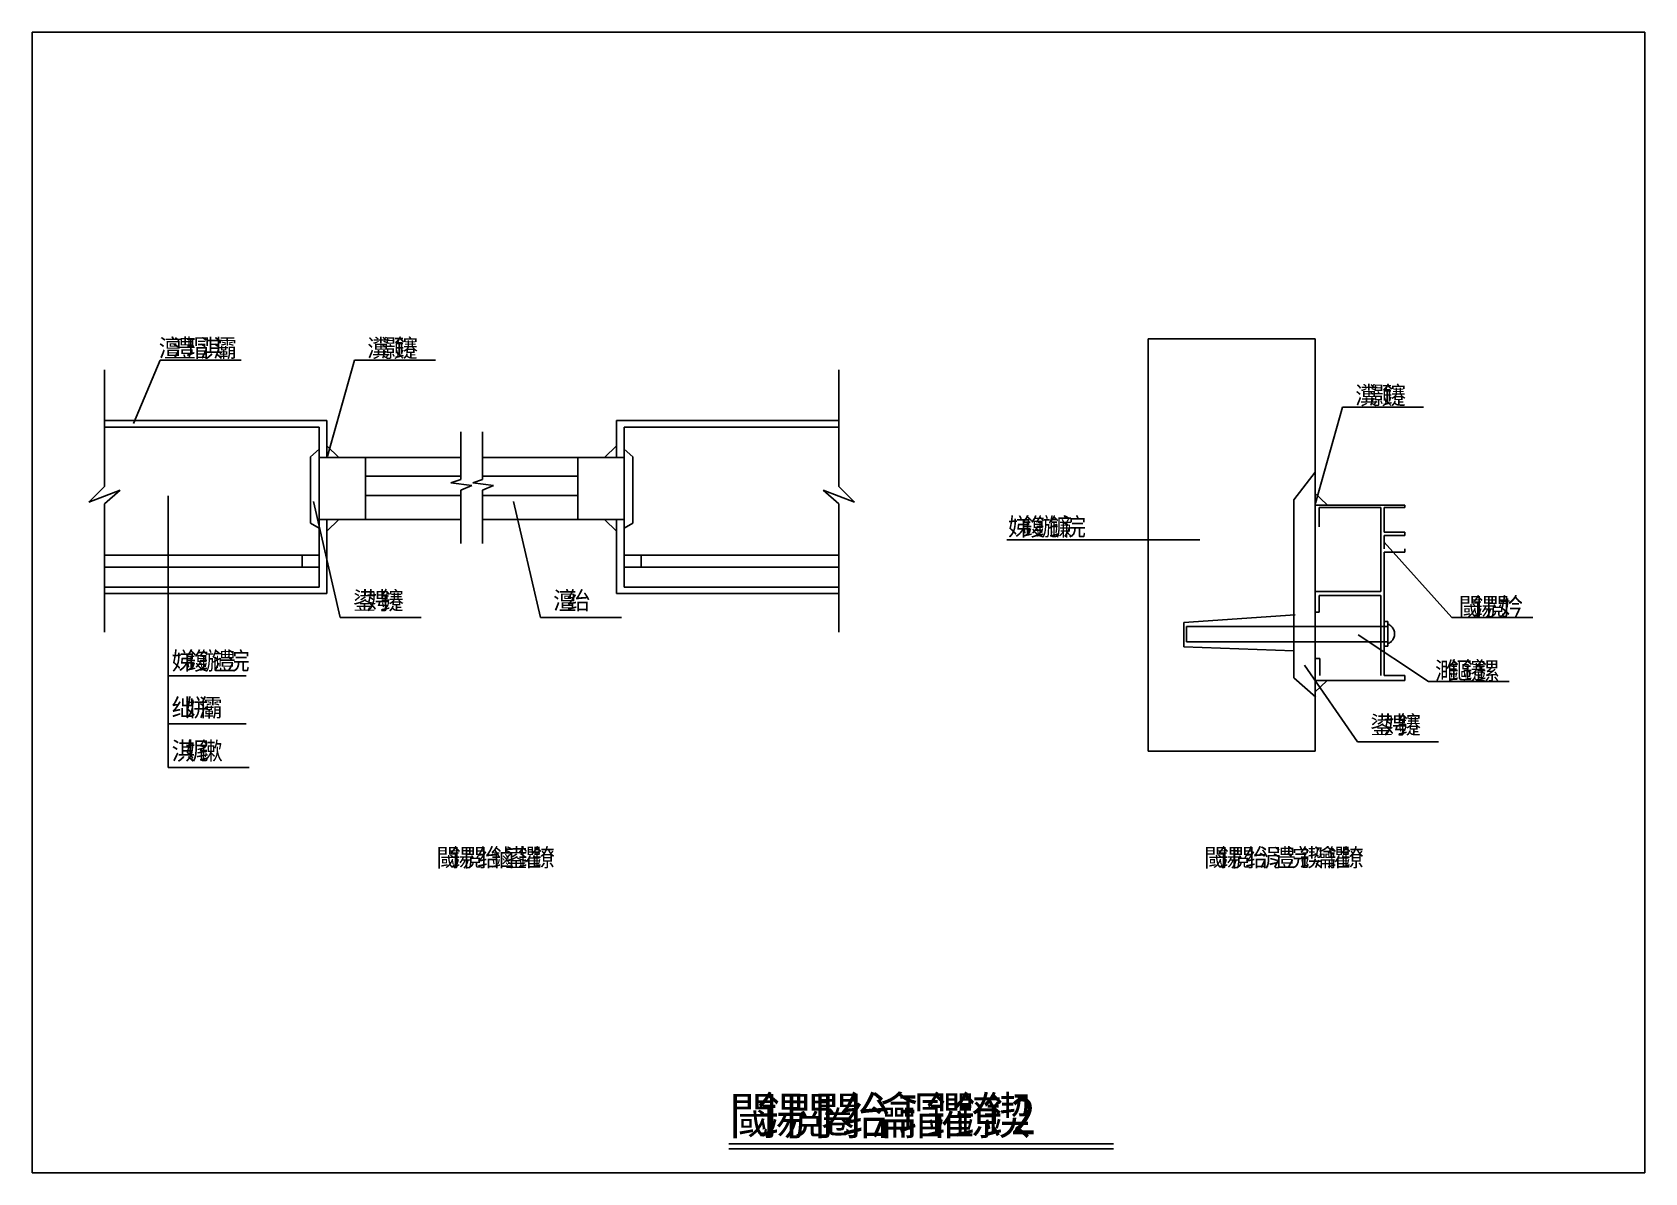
# Model space of a CAD drawing. Header units: metres. Extents: x 0 to 420, y 0 to 297.
import ezdxf

# ---------------------------------------------------------------- set-up
doc = ezdxf.new("R2010")
doc.units = ezdxf.units.M

msp = doc.modelspace()

# ---------------------------------------------------------------- linework, layer by layer
for p, q in [((420, 297), (0, 297)), ((0, 297), (0, 0)), ((420, 0), (420, 297)), ((334.18, 217.2), (290.65, 217.2)), ((290.65, 217.2), (290.65, 109.75)), ((334.18, 182.48), (334.18, 217.2)), ((26.34, 195.13), (33.34, 211.64)), ((33.34, 211.64), (54.42, 211.64)), ((76.93, 186.64), (83.93, 211.64)), ((83.93, 211.64), (105.01, 211.64)), ((18.84, 209.07), (18.84, 178.69)), ((210.07, 209.07), (210.07, 178.69)), ((334.27, 174.34), (341.27, 199.34)), ((341.27, 199.34), (362.35, 199.34)), ((18.84, 195.89), (76.71, 195.89)), ((18.84, 194.14), (74.76, 194.14)), ((74.76, 194.14), (74.76, 170.1)), ((76.71, 195.89), (76.71, 186.28)), ((210.07, 195.89), (152.2, 195.89)), ((152.2, 195.89), (152.2, 186.28)), ((210.07, 194.14), (154.15, 194.14)), ((154.15, 194.14), (154.15, 170.1)), ((79.87, 186.28), (76.71, 189.27)), ((111.6, 192.96), (111.6, 180.57)), ((117.31, 192.96), (117.31, 180.57)), ((149.04, 186.28), (152.2, 189.27)), ((74.76, 188.4), (72.44, 186.45)), ((72.44, 186.45), (72.44, 169.13)), ((111.6, 186.28), (74.76, 186.28)), ((74.76, 186.28), (74.76, 170.1)), ((86.81, 186.28), (86.81, 170.1)), ((117.31, 186.28), (154.15, 186.28)), ((142.1, 186.28), (142.1, 170.1)), ((154.15, 188.4), (156.47, 186.45)), ((154.15, 186.28), (154.15, 170.1)), ((156.47, 186.45), (156.47, 169.13)), ((86.81, 181.4), (111.6, 181.4)), ((142.1, 181.4), (117.31, 181.4)), ((334.18, 182.48), (328.58, 175.23)), ((334.18, 109.75), (334.18, 182.48)), ((18.84, 178.69), (14.78, 174.63)), ((14.78, 174.63), (22.91, 177.79)), ((22.91, 177.79), (18.84, 174.18)), ((111.6, 180.57), (109.06, 179.62)), ((109.06, 179.62), (114.46, 178.98)), ((114.46, 178.98), (111.6, 177.71)), ((111.6, 177.71), (111.6, 163.83)), ((117.31, 180.57), (114.77, 179.62)), ((114.77, 179.62), (120.16, 178.98)), ((120.16, 178.98), (117.31, 177.71)), ((117.31, 177.71), (117.31, 163.83)), ((214.13, 174.63), (206, 177.79)), ((206, 177.79), (210.07, 174.18)), ((210.07, 178.69), (214.13, 174.63)), ((337.21, 173.98), (334.05, 176.96)), ((18.84, 174.18), (18.84, 140.77)), ((35.39, 176.29), (35.39, 105.49)), ((73.24, 174.8), (80.24, 144.6)), ((86.81, 176.35), (111.6, 176.35)), ((142.1, 176.35), (117.31, 176.35)), ((125.39, 174.8), (132.39, 144.6)), ((210.07, 174.18), (210.07, 140.77)), ((328.58, 175.23), (328.58, 128.85)), ((334.18, 168.51), (334.18, 173.89)), ((334.18, 173.89), (357.5, 173.89)), ((351.23, 173.21), (335.19, 173.21)), ((335.19, 173.21), (335.19, 168.17)), ((351.23, 151.37), (351.23, 173.21)), ((357.5, 173.21), (352.12, 173.21)), ((352.12, 173.21), (352.12, 166.83)), ((357.5, 173.89), (357.5, 173.21)), ((72.44, 169.13), (74.76, 167.88)), ((74.76, 170.1), (111.6, 170.1)), ((74.76, 152.53), (74.76, 170.1)), ((79.87, 170.1), (76.71, 167.11)), ((76.71, 150.88), (76.71, 170.1)), ((154.15, 170.1), (117.31, 170.1)), ((149.04, 170.1), (152.2, 167.11)), ((152.2, 150.88), (152.2, 170.1)), ((154.15, 152.53), (154.15, 170.1)), ((156.47, 169.13), (154.15, 167.88)), ((304.13, 164.8), (253.88, 164.8)), ((352.12, 166.83), (357.5, 166.83)), ((357.5, 165.93), (352.12, 165.93)), ((352.12, 165.93), (352.12, 162.46)), ((352.12, 164.19), (369.78, 144.6)), ((357.5, 166.83), (357.5, 165.93)), ((18.62, 160.8), (74.76, 160.8)), ((70.33, 160.8), (70.33, 157.71)), ((210.29, 160.8), (154.15, 160.8)), ((158.58, 160.8), (158.58, 157.71)), ((357.5, 161.6), (352.12, 161.6)), ((352.12, 161.6), (352.12, 129.5)), ((357.5, 162.46), (357.5, 161.6)), ((18.62, 157.71), (74.76, 157.71)), ((210.29, 157.71), (154.15, 157.71)), ((18.84, 152.53), (74.76, 152.53)), ((210.07, 152.53), (154.15, 152.53)), ((334.18, 145.99), (334.18, 151.37)), ((334.18, 151.37), (351.23, 151.37)), ((18.84, 150.88), (76.71, 150.88)), ((210.07, 150.88), (152.2, 150.88)), ((351.23, 150.36), (335.19, 150.36)), ((335.19, 150.36), (335.19, 145.99)), ((351.23, 129.52), (351.23, 150.36)), ((80.24, 144.6), (101.32, 144.6)), ((132.39, 144.6), (153.47, 144.6)), ((328.91, 145.32), (299.99, 143.3)), ((299.99, 143.3), (299.99, 136.92)), ((335.19, 145.99), (334.18, 145.99)), ((352.1, 143.58), (353.1, 143.58)), ((353.1, 143.58), (353.1, 137.1)), ((369.78, 144.6), (390.86, 144.6)), ((353.1, 142.29), (300.66, 142.29)), ((300.66, 142.29), (300.66, 138.26)), ((345.37, 140.1), (363.64, 127.89)), ((299.99, 136.92), (328.58, 135.91)), ((300.66, 138.26), (353.1, 138.26)), ((353.1, 137.1), (352.1, 137.1)), ((331.38, 132.16), (345.19, 112.23)), ((334.18, 128.18), (334.18, 133.89)), ((334.18, 133.89), (335.4, 133.89)), ((335.4, 133.89), (335.4, 129.52)), ((35.39, 129.43), (55.73, 129.43)), ((328.58, 128.85), (334.3, 123.81)), ((337.21, 128.12), (334.05, 125.13)), ((357.5, 128.18), (334.18, 128.18)), ((352.12, 129.5), (357.5, 129.5)), ((357.5, 129.5), (357.5, 128.18)), ((363.64, 127.89), (384.72, 127.89)), ((35.39, 116.92), (55.73, 116.92)), ((290.65, 109.75), (334.18, 109.75)), ((345.19, 112.23), (366.27, 112.23)), ((35.39, 105.49), (56.48, 105.49)), ((181.43, 7.51), (281.65, 7.51)), ((181.43, 6.2), (281.65, 6.2)), ((0, 0), (420, 0))]:
    msp.add_line(p, q)
msp.add_lwpolyline([(353.1, 137.78), (353.14, 137.8), (353.39, 137.91), (353.62, 138.05), (353.83, 138.21), (354.03, 138.39), (354.21, 138.59), (354.37, 138.8), (354.51, 139.03), (354.62, 139.27), (354.71, 139.53), (354.78, 139.79), (354.82, 140.05), (354.83, 140.32), (354.82, 140.59), (354.78, 140.85), (354.71, 141.11), (354.62, 141.36), (354.51, 141.61), (354.37, 141.84), (354.21, 142.05), (354.03, 142.25), (353.83, 142.43), (353.62, 142.59), (353.39, 142.73), (353.14, 142.84), (353.1, 142.86)])

# ---------------------------------------------------------------- texts
for s, height, p in [('澶', 4.67, (32.96, 212.42)), ('澧', 4.67, (36.51, 212.42)), ('瑁', 4.67, (40.07, 212.42)), ('淇', 4.67, (43.62, 212.42)), ('灞', 4.67, (47.18, 212.42)), ('瀵', 4.67, (87.24, 212.42)), ('灏', 4.67, (90.79, 212.42)), ('鑳', 4.67, (94.35, 212.42)), ('瀵', 4.67, (344.58, 200.12)), ('灏', 4.67, (348.13, 200.12)), ('鑳', 4.67, (351.69, 200.12)), ('娣', 4.67, (254.15, 165.89)), ('鍑', 4.67, (257.7, 165.89)), ('鍦', 4.67, (261.26, 165.89)), ('鐮', 4.67, (264.81, 165.89)), ('浣', 4.67, (268.37, 165.89)), ('鍙', 4.67, (83.54, 146.67)), ('娉', 4.67, (87.1, 146.67)), ('鑳', 4.67, (90.66, 146.67)), ('澶', 4.67, (135.7, 146.67)), ('绐', 4.67, (139.25, 146.67)), ('閾', 4.67, (371.52, 145.1)), ('鍚', 4.67, (375.08, 145.1)), ('閲', 4.67, (378.63, 145.1)), ('妗', 4.67, (382.19, 145.1)), ('娣', 4.67, (36.31, 130.97)), ('鍑', 4.67, (39.87, 130.97)), ('鍦', 4.67, (43.42, 130.97)), ('澧', 4.67, (46.98, 130.97)), ('浣', 4.67, (50.53, 130.97)), ('濉', 4.67, (365.38, 128.39)), ('鏂', 4.67, (368.93, 128.39)), ('鑳', 4.67, (372.49, 128.39)), ('鏍', 4.67, (376.04, 128.39)), ('绌', 4.67, (36.31, 118.78)), ('姘', 4.67, (39.87, 118.78)), ('灞', 4.67, (43.42, 118.78)), ('鍙', 4.67, (348.5, 114.3)), ('娉', 4.67, (352.05, 114.3)), ('鑳', 4.67, (355.61, 114.3)), ('淇', 4.67, (36.31, 107.55)), ('娓', 4.67, (39.87, 107.55)), ('鏉', 4.67, (43.42, 107.55)), ('閾', 4.67, (105.21, 79.74)), ('鍚', 4.67, (108.76, 79.74)), ('閲', 4.67, (112.32, 79.74)), ('绐', 4.67, (115.87, 79.74)), ('鏀', 4.67, (119.43, 79.74)), ('鍙', 4.67, (122.99, 79.74)), ('鑺', 4.67, (126.54, 79.74)), ('鐐', 4.67, (130.1, 79.74)), ('閾', 4.67, (305.23, 79.74)), ('鍚', 4.67, (308.79, 79.74)), ('閲', 4.67, (312.34, 79.74)), ('绐', 4.67, (315.9, 79.74)), ('涓', 4.67, (319.45, 79.74)), ('澧', 4.67, (323.01, 79.74)), ('浣', 4.67, (326.56, 79.74)), ('鍥', 4.67, (330.12, 79.74)), ('瀹', 4.67, (333.68, 79.74)), ('鑺', 4.67, (337.23, 79.74)), ('鐐', 4.67, (340.79, 79.74)), ('鍚', 9.64, (188.87, 10.04)), ('绐', 9.64, (210.87, 10.04)), ('瀹', 9.64, (218.2, 10.04)), ('鑺', 9.64, (232.87, 10.04)), ('鐐', 9.64, (240.2, 10.04)), ('鍥', 9.64, (247.53, 10.04)), ('閾', 9.64, (181.54, 10.04)), ('閲', 9.64, (196.2, 10.04)), ('闂', 9.64, (203.54, 10.04)), ('瑁', 9.64, (225.53, 10.04)), ('2', 9.64, (254.87, 10.04))]:
    msp.add_text(s, height=height).set_placement(p)

doc.saveas('drawing.dxf')
